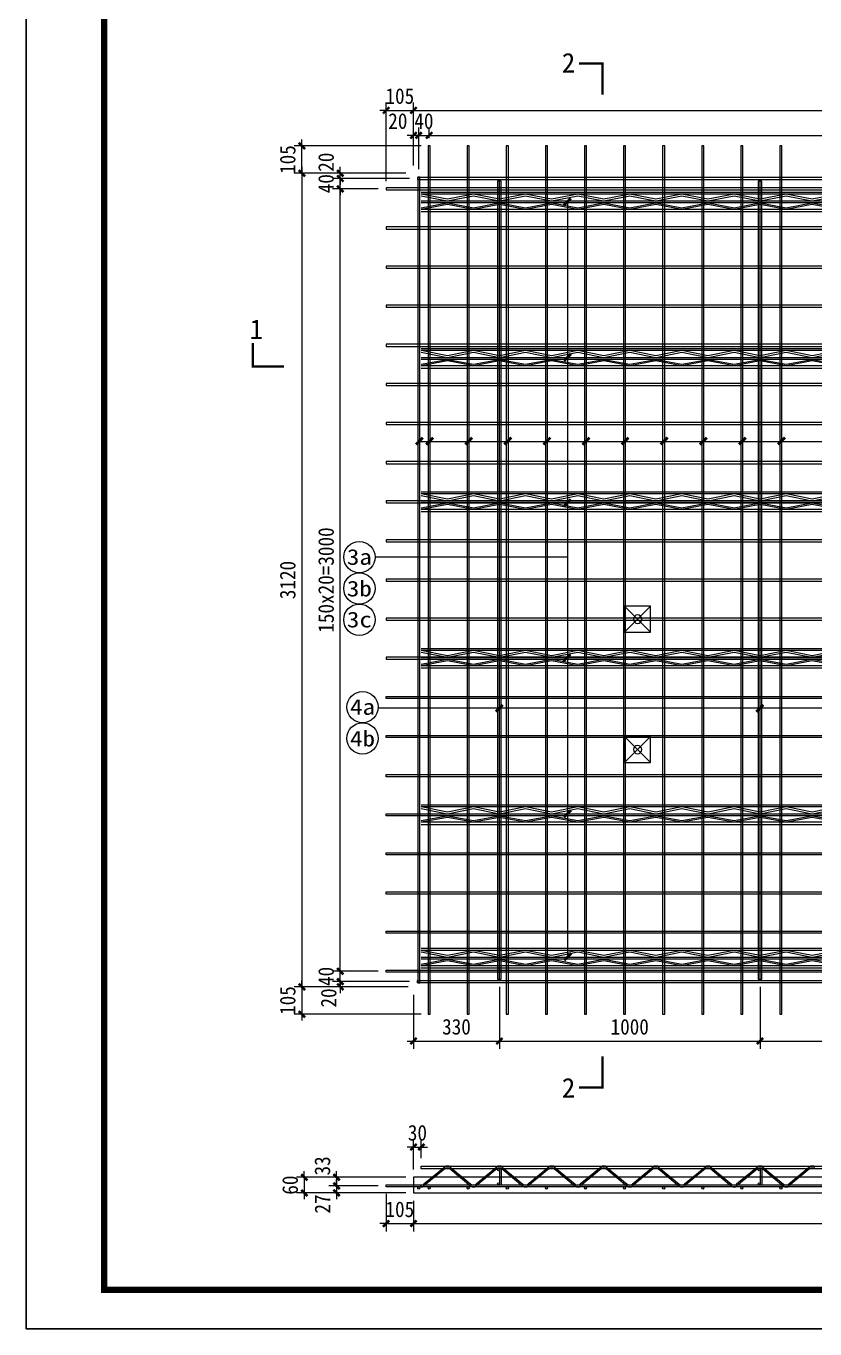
# Model space of a CAD drawing. Header units: millimetres. Extents: x 0 to 28815, y -2 to 20487.
# Drawn here: x 87 to 3115, y 11577 to 16573 of the extents above; entities that cross this region are included whole.
import ezdxf
from ezdxf.enums import TextEntityAlignment as Align

# ---------------------------------------------------------------- set-up
doc = ezdxf.new("R2010")
doc.units = ezdxf.units.MM
for name, color, linetype in [('DBD6X-1##长度', 4, 'Continuous'), ('S-DETL-TEXT', 7, 'Continuous'), ('YZ-标题文字', 2, 'Continuous'), ('图框2', 1, 'Continuous'), ('图框线', 7, 'Continuous'), ('桁架', 4, 'Continuous'), ('钢筋', 7, 'Continuous')]:
    doc.layers.add(name, color=color, linetype=linetype)
for name, color, linetype, lineweight in [('PUB_DIM', 3, 'Continuous', 15), ('YG-标注', 151, 'Continuous', 15), ('YZ-符号', 96, 'Continuous', 9), ('墙板支撑', 7, 'Continuous', 15), ('文字标注', 7, 'Continuous', 15), ('轮廓线', 2, 'Continuous', 13)]:
    doc.layers.add(name, color=color, linetype=linetype, lineweight=lineweight)
doc.styles.add('YG-样式 2', font='simhei.ttf')
doc.styles.add('YZ-样式 1', font='simhei.ttf', dxfattribs={"width": 0.85})
doc.styles.add('YZ-样式 2', font='simhei.ttf', dxfattribs={"width": 0.9})
doc.dimstyles.new('YZ-30', dxfattribs={"dimscale": 30, "dimtxt": 2, "dimasz": 0.8, "dimexe": 1, "dimexo": 1, "dimgap": 0.8, "dimtad": 1, "dimdec": 0, "dimzin": 1, "dimdsep": 46, "dimtxsty": 'YZ-样式 2', "dimblk": 'ARCHTICK', "dimcen": 250, "dimdle": 0.8, "dimclrd": 151, "dimclre": 151, "dimclrt": 7, "dimazin": 0, "dimtfac": 1, "dimtdec": 0, "dimtix": 1, "dimtmove": 2, "dimatfit": 2, "dimldrblk": 'ARCHTICK', "dimfxl": 1, "dimlwd": 9, "dimlwe": 9, "dimarcsym": 0})

# ---------------------------------------------------------------- blocks, each defined once
blk = doc.blocks.new('_ArchTick')
at = {"color": 0, "linetype": 'ByBlock', "const_width": 0.4}
blk.add_lwpolyline([(-0.5, -0.5), (0.5, 0.5)], dxfattribs=at)
blk = doc.blocks.new('*D452')
at = {"layer": 'Defpoints', "color": 0, "ltscale": 30, "transparency": 16777216}
for p in [(1574.3, 16008.6), (1146, 12888.6), (1584.3, 12888.6)]:
    blk.add_point(p, dxfattribs=at)
at = {"layer": 'YG-标注', "color": 151, "lineweight": 9, "ltscale": 30, "transparency": 16777216}
for p, q in [((1544.3, 16008.6), (1116, 16008.6)), ((1146, 16032.6), (1146, 12864.6)), ((1554.3, 12888.6), (1116, 12888.6))]:
    blk.add_line(p, q, dxfattribs=at)
at = {"layer": 'YG-标注', "color": 151, "lineweight": 9, "ltscale": 30, "transparency": 16777216, "xscale": 24, "yscale": 24, "zscale": 24}
for p, rotation in [((1146, 16008.6), 90), ((1146, 12888.6), 270)]:
    blk.add_blockref('_ArchTick', p, dxfattribs=dict(at, rotation=rotation))
at = {"layer": 'YG-标注', "color": 7, "lineweight": 9, "ltscale": 30, "transparency": 16777216, "insert": (1091.7, 14448.6), "char_height": 60, "attachment_point": 5, "rotation": 90, "style": 'YZ-样式 2'}
blk.add_mtext('3120', dxfattribs=at)
blk = doc.blocks.new('*D453')
at = {"layer": 'Defpoints', "color": 0, "ltscale": 30, "transparency": 16777216}
for p in [(1584.3, 12888.6), (1146, 12783.6), (1634.3, 12783.6)]:
    blk.add_point(p, dxfattribs=at)
at = {"layer": 'YG-标注', "color": 151, "lineweight": 9, "ltscale": 30, "transparency": 16777216}
for p, q in [((1146, 12888.6), (1146, 12912.6)), ((1554.3, 12888.6), (1116, 12888.6)), ((1146, 12888.6), (1146, 12783.6)), ((1604.3, 12783.6), (1116, 12783.6)), ((1146, 12783.6), (1146, 12759.6))]:
    blk.add_line(p, q, dxfattribs=at)
at = {"layer": 'YG-标注', "color": 151, "lineweight": 9, "ltscale": 30, "transparency": 16777216, "xscale": 24, "yscale": 24, "zscale": 24}
for p, rotation in [((1146, 12888.6), 270), ((1146, 12783.6), 90)]:
    blk.add_blockref('_ArchTick', p, dxfattribs=dict(at, rotation=rotation))
at = {"layer": 'YG-标注', "color": 7, "lineweight": 9, "ltscale": 30, "transparency": 16777216, "insert": (1091.7, 12836.1), "char_height": 60, "attachment_point": 5, "rotation": 90, "style": 'YZ-样式 2'}
blk.add_mtext('105', dxfattribs=at)
blk = doc.blocks.new('*D454')
at = {"layer": 'Defpoints', "color": 0, "ltscale": 30, "transparency": 16777216}
for p in [(1293.3, 12908.6), (1589.3, 12908.6), (1584.3, 12888.6)]:
    blk.add_point(p, dxfattribs=at)
at = {"layer": 'YG-标注', "color": 151, "lineweight": 9, "ltscale": 30, "transparency": 16777216}
for p, q in [((1559.3, 12908.6), (1263.3, 12908.6)), ((1293.3, 12908.6), (1293.3, 12932.6)), ((1293.3, 12888.6), (1293.3, 12908.6)), ((1554.3, 12888.6), (1263.3, 12888.6)), ((1293.3, 12888.6), (1293.3, 12864.6))]:
    blk.add_line(p, q, dxfattribs=at)
at = {"layer": 'YG-标注', "color": 151, "lineweight": 9, "ltscale": 30, "transparency": 16777216, "xscale": 24, "yscale": 24, "zscale": 24}
for p, rotation in [((1293.3, 12908.6), 270), ((1293.3, 12888.6), 90)]:
    blk.add_blockref('_ArchTick', p, dxfattribs=dict(at, rotation=rotation))
at = {"layer": 'YG-标注', "color": 7, "lineweight": 9, "ltscale": 30, "transparency": 16777216, "insert": (1249, 12846), "char_height": 60, "attachment_point": 5, "rotation": 90, "style": 'YZ-样式 2'}
blk.add_mtext('20', dxfattribs=at)
blk = doc.blocks.new('*D455')
at = {"layer": 'Defpoints', "color": 0, "ltscale": 30, "transparency": 16777216}
for p in [(1293.3, 15948.6), (1469.3, 15948.6), (1469.3, 12948.6)]:
    blk.add_point(p, dxfattribs=at)
at = {"layer": 'YG-标注', "color": 151, "lineweight": 9, "ltscale": 30, "transparency": 16777216}
for p, q in [((1439.3, 15948.6), (1263.3, 15948.6)), ((1293.3, 12924.6), (1293.3, 15972.6)), ((1439.3, 12948.6), (1263.3, 12948.6))]:
    blk.add_line(p, q, dxfattribs=at)
at = {"layer": 'YG-标注', "color": 151, "lineweight": 9, "ltscale": 30, "transparency": 16777216, "xscale": 24, "yscale": 24, "zscale": 24}
for p, rotation in [((1293.3, 15948.6), 90), ((1293.3, 12948.6), 270)]:
    blk.add_blockref('_ArchTick', p, dxfattribs=dict(at, rotation=rotation))
at = {"layer": 'YG-标注', "color": 7, "lineweight": 9, "ltscale": 30, "transparency": 16777216, "insert": (1239, 14448.6), "char_height": 60, "attachment_point": 5, "rotation": 90, "style": 'YZ-样式 2'}
blk.add_mtext('150x20=3000', dxfattribs=at)
blk = doc.blocks.new('*D456')
at = {"layer": 'Defpoints', "color": 0, "ltscale": 30, "transparency": 16777216}
for p in [(1293.3, 15988.6), (1589.3, 15988.6), (1469.3, 15948.6)]:
    blk.add_point(p, dxfattribs=at)
at = {"layer": 'YG-标注', "color": 151, "lineweight": 9, "ltscale": 30, "transparency": 16777216}
for p, q in [((1559.3, 15988.6), (1263.3, 15988.6)), ((1293.3, 15988.6), (1293.3, 16012.6)), ((1293.3, 15948.6), (1293.3, 15988.6)), ((1439.3, 15948.6), (1263.3, 15948.6)), ((1293.3, 15948.6), (1293.3, 15924.6))]:
    blk.add_line(p, q, dxfattribs=at)
at = {"layer": 'YG-标注', "color": 151, "lineweight": 9, "ltscale": 30, "transparency": 16777216, "xscale": 24, "yscale": 24, "zscale": 24}
for p, rotation in [((1293.3, 15988.6), 270), ((1293.3, 15948.6), 90)]:
    blk.add_blockref('_ArchTick', p, dxfattribs=dict(at, rotation=rotation))
at = {"layer": 'YG-标注', "color": 7, "lineweight": 9, "ltscale": 30, "transparency": 16777216, "insert": (1239, 15968.6), "char_height": 60, "attachment_point": 5, "rotation": 90, "style": 'YZ-样式 2'}
blk.add_mtext('40', dxfattribs=at)
blk = doc.blocks.new('*D457')
at = {"layer": 'Defpoints', "color": 0, "ltscale": 30, "transparency": 16777216}
for p in [(1293.3, 16008.6), (1574.3, 16008.6), (1589.3, 15988.6)]:
    blk.add_point(p, dxfattribs=at)
at = {"layer": 'YG-标注', "color": 151, "lineweight": 9, "ltscale": 30, "transparency": 16777216}
for p, q in [((1544.3, 16008.6), (1263.3, 16008.6)), ((1559.3, 15988.6), (1263.3, 15988.6)), ((1293.3, 16008.6), (1293.3, 16032.6)), ((1293.3, 15988.6), (1293.3, 16008.6)), ((1293.3, 15988.6), (1293.3, 15964.6))]:
    blk.add_line(p, q, dxfattribs=at)
at = {"layer": 'YG-标注', "color": 151, "lineweight": 9, "ltscale": 30, "transparency": 16777216, "xscale": 24, "yscale": 24, "zscale": 24}
for p, rotation in [((1293.3, 16008.6), 270), ((1293.3, 15988.6), 90)]:
    blk.add_blockref('_ArchTick', p, dxfattribs=dict(at, rotation=rotation))
at = {"layer": 'YG-标注', "color": 7, "lineweight": 9, "ltscale": 30, "transparency": 16777216, "insert": (1239, 16051), "char_height": 60, "attachment_point": 5, "rotation": 90, "style": 'YZ-样式 2'}
blk.add_mtext('20', dxfattribs=at)
blk = doc.blocks.new('*D458')
at = {"layer": 'Defpoints', "color": 0, "ltscale": 30, "transparency": 16777216}
for p in [(1293.3, 12948.6), (1469.3, 12948.6), (1589.3, 12908.6)]:
    blk.add_point(p, dxfattribs=at)
at = {"layer": 'YG-标注', "color": 151, "lineweight": 9, "ltscale": 30, "transparency": 16777216}
for p, q in [((1439.3, 12948.6), (1263.3, 12948.6)), ((1293.3, 12948.6), (1293.3, 12972.6)), ((1293.3, 12908.6), (1293.3, 12948.6)), ((1559.3, 12908.6), (1263.3, 12908.6)), ((1293.3, 12908.6), (1293.3, 12884.6))]:
    blk.add_line(p, q, dxfattribs=at)
at = {"layer": 'YG-标注', "color": 151, "lineweight": 9, "ltscale": 30, "transparency": 16777216, "xscale": 24, "yscale": 24, "zscale": 24}
for p, rotation in [((1293.3, 12948.6), 270), ((1293.3, 12908.6), 90)]:
    blk.add_blockref('_ArchTick', p, dxfattribs=dict(at, rotation=rotation))
at = {"layer": 'YG-标注', "color": 7, "lineweight": 9, "ltscale": 30, "transparency": 16777216, "insert": (1239, 12928.6), "char_height": 60, "attachment_point": 5, "rotation": 90, "style": 'YZ-样式 2'}
blk.add_mtext('40', dxfattribs=at)
blk = doc.blocks.new('*D459')
at = {"layer": 'Defpoints', "color": 0, "ltscale": 30, "transparency": 16777216}
for p in [(1574.3, 16249.8), (1574.3, 16008.6), (1469.3, 15948.6)]:
    blk.add_point(p, dxfattribs=at)
at = {"layer": '钢筋', "color": 151, "lineweight": 9, "ltscale": 30, "transparency": 16777216}
for p, q in [((1469.3, 16249.8), (1445.3, 16249.8)), ((1469.3, 15978.6), (1469.3, 16279.8)), ((1469.3, 16249.8), (1574.3, 16249.8)), ((1574.3, 16038.6), (1574.3, 16279.8)), ((1574.3, 16249.8), (1598.3, 16249.8))]:
    blk.add_line(p, q, dxfattribs=at)
at = {"layer": '钢筋', "color": 151, "lineweight": 9, "ltscale": 30, "transparency": 16777216, "xscale": 24, "yscale": 24, "zscale": 24}
blk.add_blockref('_ArchTick', (1469.3, 16249.8), dxfattribs=at)
at = {"layer": '钢筋', "color": 151, "lineweight": 9, "ltscale": 30, "transparency": 16777216, "xscale": 24, "yscale": 24, "zscale": 24, "rotation": 180}
blk.add_blockref('_ArchTick', (1574.3, 16249.8), dxfattribs=at)
at = {"layer": '钢筋', "color": 7, "ltscale": 30, "transparency": 16777216, "insert": (1521.8, 16304.1), "char_height": 60, "attachment_point": 5, "style": 'YZ-样式 2'}
blk.add_mtext('105', dxfattribs=at)
blk = doc.blocks.new('*D460')
at = {"layer": 'Defpoints', "color": 0, "ltscale": 30, "transparency": 16777216}
for p in [(1634.3, 16153.9), (1634.3, 16113.6), (1594.3, 15993.6)]:
    blk.add_point(p, dxfattribs=at)
at = {"layer": '钢筋', "color": 151, "lineweight": 9, "ltscale": 30, "transparency": 16777216}
for p, q in [((1594.3, 16153.9), (1570.3, 16153.9)), ((1594.3, 16023.6), (1594.3, 16183.9)), ((1594.3, 16153.9), (1634.3, 16153.9)), ((1634.3, 16143.6), (1634.3, 16183.9)), ((1634.3, 16153.9), (1658.3, 16153.9))]:
    blk.add_line(p, q, dxfattribs=at)
at = {"layer": '钢筋', "color": 151, "lineweight": 9, "ltscale": 30, "transparency": 16777216, "xscale": 24, "yscale": 24, "zscale": 24}
blk.add_blockref('_ArchTick', (1594.3, 16153.9), dxfattribs=at)
at = {"layer": '钢筋', "color": 151, "lineweight": 9, "ltscale": 30, "transparency": 16777216, "xscale": 24, "yscale": 24, "zscale": 24, "rotation": 180}
blk.add_blockref('_ArchTick', (1634.3, 16153.9), dxfattribs=at)
at = {"layer": '钢筋', "color": 7, "ltscale": 30, "transparency": 16777216, "insert": (1614.3, 16208.3), "char_height": 60, "attachment_point": 5, "style": 'YZ-样式 2'}
blk.add_mtext('40', dxfattribs=at)
blk = doc.blocks.new('*D461')
at = {"layer": 'Defpoints', "color": 0, "ltscale": 30, "transparency": 16777216}
for p in [(1574.3, 16153.9), (1574.3, 16008.6), (1594.3, 15993.6)]:
    blk.add_point(p, dxfattribs=at)
at = {"layer": '钢筋', "color": 151, "lineweight": 9, "ltscale": 30, "transparency": 16777216}
for p, q in [((1574.3, 16153.9), (1550.3, 16153.9)), ((1574.3, 16038.6), (1574.3, 16183.9)), ((1594.3, 16153.9), (1574.3, 16153.9)), ((1594.3, 16023.6), (1594.3, 16183.9)), ((1594.3, 16153.9), (1618.3, 16153.9))]:
    blk.add_line(p, q, dxfattribs=at)
at = {"layer": '钢筋', "color": 151, "lineweight": 9, "ltscale": 30, "transparency": 16777216, "xscale": 24, "yscale": 24, "zscale": 24}
blk.add_blockref('_ArchTick', (1574.3, 16153.9), dxfattribs=at)
at = {"layer": '钢筋', "color": 151, "lineweight": 9, "ltscale": 30, "transparency": 16777216, "xscale": 24, "yscale": 24, "zscale": 24, "rotation": 180}
blk.add_blockref('_ArchTick', (1594.3, 16153.9), dxfattribs=at)
at = {"layer": '钢筋', "color": 7, "ltscale": 30, "transparency": 16777216, "insert": (1514.1, 16208.3), "char_height": 60, "attachment_point": 5, "style": 'YZ-样式 2'}
blk.add_mtext('20', dxfattribs=at)
blk = doc.blocks.new('*D462')
at = {"layer": 'Defpoints', "color": 0, "ltscale": 30, "transparency": 16777216}
for p in [(1146, 16113.6), (1634.3, 16113.6), (1574.3, 16008.6)]:
    blk.add_point(p, dxfattribs=at)
at = {"layer": '钢筋', "color": 151, "lineweight": 9, "ltscale": 30, "transparency": 16777216}
for p, q in [((1604.3, 16113.6), (1116, 16113.6)), ((1146, 16113.6), (1146, 16137.6)), ((1146, 16008.6), (1146, 16113.6)), ((1544.3, 16008.6), (1116, 16008.6)), ((1146, 16008.6), (1146, 15984.6))]:
    blk.add_line(p, q, dxfattribs=at)
at = {"layer": '钢筋', "color": 151, "lineweight": 9, "ltscale": 30, "transparency": 16777216, "xscale": 24, "yscale": 24, "zscale": 24}
for p, rotation in [((1146, 16113.6), 270), ((1146, 16008.6), 90)]:
    blk.add_blockref('_ArchTick', p, dxfattribs=dict(at, rotation=rotation))
at = {"layer": '钢筋', "color": 7, "ltscale": 30, "transparency": 16777216, "insert": (1091.7, 16061.1), "char_height": 60, "attachment_point": 5, "rotation": 90, "style": 'YZ-样式 2'}
blk.add_mtext('105', dxfattribs=at)
blk = doc.blocks.new('*D463')
at = {"layer": 'DBD6X-1##长度', "color": 151, "lineweight": 9, "ltscale": 30, "transparency": 16777216}
for p, q in [((1550.3, 16249.8), (5318.3, 16249.8)), ((1574.3, 16038.6), (1574.3, 16279.8)), ((5294.3, 16038.6), (5294.3, 16279.8))]:
    blk.add_line(p, q, dxfattribs=at)
at = {"layer": 'Defpoints', "color": 0, "ltscale": 30, "transparency": 16777216}
for p in [(5294.3, 16249.8), (1574.3, 16008.6), (5294.3, 16008.6)]:
    blk.add_point(p, dxfattribs=at)
at = {"layer": 'DBD6X-1##长度', "color": 151, "lineweight": 9, "ltscale": 30, "transparency": 16777216, "xscale": 24, "yscale": 24, "zscale": 24, "rotation": 180}
blk.add_blockref('_ArchTick', (1574.3, 16249.8), dxfattribs=at)
at = {"layer": 'DBD6X-1##长度', "color": 151, "lineweight": 9, "ltscale": 30, "transparency": 16777216, "xscale": 24, "yscale": 24, "zscale": 24}
blk.add_blockref('_ArchTick', (5294.3, 16249.8), dxfattribs=at)
at = {"layer": 'DBD6X-1##长度', "color": 7, "lineweight": 9, "ltscale": 30, "transparency": 16777216, "insert": (3434.3, 16304.1), "char_height": 60, "attachment_point": 5, "style": 'YZ-样式 2'}
blk.add_mtext('3720', dxfattribs=at)
blk = doc.blocks.new('*D466')
at = {"layer": 'Defpoints', "color": 0, "ltscale": 30, "transparency": 16777216}
for p in [(5234.3, 16153.9), (1634.3, 16113.6), (5234.3, 16113.6)]:
    blk.add_point(p, dxfattribs=at)
at = {"layer": '钢筋', "color": 151, "lineweight": 9, "ltscale": 30, "transparency": 16777216}
for p, q in [((1610.3, 16153.9), (5258.3, 16153.9)), ((1634.3, 16143.6), (1634.3, 16183.9)), ((5234.3, 16143.6), (5234.3, 16183.9))]:
    blk.add_line(p, q, dxfattribs=at)
at = {"layer": '钢筋', "color": 151, "lineweight": 9, "ltscale": 30, "transparency": 16777216, "xscale": 24, "yscale": 24, "zscale": 24, "rotation": 180}
blk.add_blockref('_ArchTick', (1634.3, 16153.9), dxfattribs=at)
at = {"layer": '钢筋', "color": 151, "lineweight": 9, "ltscale": 30, "transparency": 16777216, "xscale": 24, "yscale": 24, "zscale": 24}
blk.add_blockref('_ArchTick', (5234.3, 16153.9), dxfattribs=at)
at = {"layer": '钢筋', "color": 7, "ltscale": 30, "transparency": 16777216, "insert": (3434.3, 16208.3), "char_height": 60, "attachment_point": 5, "style": 'YZ-样式 2'}
blk.add_mtext('150x24=3600', dxfattribs=at)
blk = doc.blocks.new('A$C7C4453D7')
at = {"color": 3, "lineweight": 15, "xscale": -80, "yscale": 80, "zscale": 80, "rotation": 180}
blk.add_blockref('_ArchTick', (0, 0), dxfattribs=at)
blk = doc.blocks.new('A$C04E44E2E')
at = {"layer": '桁架', "color": 4, "lineweight": 9}
for p, q in [((-3660, 38), (0, 38)), ((0, 30), (-3660, 30)), ((-3560, 10), (-3660, 30)), ((-3660, 23.7), (-3560.9, 4)), ((-3660, 4), (0, 4)), ((-3460, 30), (-3560, 10)), ((-3559.1, 4), (-3460, 23.7)), ((-3360, 10), (-3460, 30)), ((-3460, 23.7), (-3360.9, 4)), ((-3360.9, 4), (-3359.1, 4)), ((-3260, 30), (-3360, 10)), ((-3359.1, 4), (-3260, 23.7)), ((-3160, 10), (-3260, 30)), ((-3260, 23.7), (-3160.9, 4)), ((-3160.9, 4), (-3159.1, 4)), ((-3160.9, 4), (-3159.3, 4)), ((-3060, 30), (-3160, 10)), ((-3159.1, 4), (-3060, 23.7)), ((-2960, 10), (-3060, 30)), ((-3060, 23.7), (-2960.9, 4)), ((-2960.9, 4), (-2959.1, 4)), ((-2960.9, 4), (-2959.1, 4)), ((-2960.9, 4), (-2959.3, 4)), ((-2860, 30), (-2960, 10)), ((-2959.1, 4), (-2860, 23.7)), ((-2760, 10), (-2860, 30)), ((-2860, 23.7), (-2760.9, 4)), ((-2760.9, 4), (-2759.1, 4)), ((-2660, 30), (-2760, 10)), ((-2759.1, 4), (-2660, 23.7)), ((-2560, 10), (-2660, 30)), ((-2660, 23.7), (-2560.9, 4)), ((-2560.9, 4), (-2559.1, 4)), ((-2460, 30), (-2560, 10)), ((-2559.1, 4), (-2460, 23.7)), ((-2360, 10), (-2460, 30)), ((-2460, 23.7), (-2360.9, 4)), ((-2360.9, 4), (-2359.1, 4)), ((-2260, 30), (-2360, 10)), ((-2359.1, 4), (-2260, 23.7)), ((-2160, 10), (-2260, 30)), ((-2260, 23.7), (-2160.9, 4)), ((-2160.9, 4), (-2159.1, 4)), ((-2060, 30), (-2160, 10)), ((-2159.1, 4), (-2060, 23.7)), ((0, -4), (-3660, -4)), ((-3660, -22.7), (-3560.9, -4)), ((-3560, -10), (-3660, -29)), ((0, -29), (-3660, -29)), ((-3660, -37), (0, -37)), ((-3460, -29), (-3560, -10)), ((-3559.1, -4), (-3460, -22.7)), ((-3460, -22.7), (-3360.9, -4)), ((-3360, -10), (-3460, -29)), ((-3360.9, -4), (-3359.1, -4)), ((-3260, -29), (-3360, -10)), ((-3359.1, -4), (-3260, -22.7)), ((-3260, -22.7), (-3160.9, -4)), ((-3160, -10), (-3260, -29)), ((-3160.9, -4), (-3159.1, -4)), ((-3160.9, -4), (-3159.3, -4)), ((-3060, -29), (-3160, -10)), ((-3159.1, -4), (-3060, -22.7)), ((-3060, -22.7), (-2960.9, -4)), ((-2960, -10), (-3060, -29)), ((-2960.9, -4), (-2959.1, -4)), ((-2960.9, -4), (-2959.1, -4)), ((-2960.9, -4), (-2959.3, -4)), ((-2860, -29), (-2960, -10)), ((-2959.1, -4), (-2860, -22.7)), ((-2860, -22.7), (-2760.9, -4)), ((-2760, -10), (-2860, -29)), ((-2760.9, -4), (-2759.1, -4)), ((-2660, -29), (-2760, -10)), ((-2759.1, -4), (-2660, -22.7)), ((-2660, -22.7), (-2560.9, -4)), ((-2560, -10), (-2660, -29)), ((-2560.9, -4), (-2559.1, -4)), ((-2460, -29), (-2560, -10)), ((-2559.1, -4), (-2460, -22.7)), ((-2460, -22.7), (-2360.9, -4)), ((-2360, -10), (-2460, -29)), ((-2360.9, -4), (-2359.1, -4)), ((-2260, -29), (-2360, -10)), ((-2359.1, -4), (-2260, -22.7)), ((-2260, -22.7), (-2160.9, -4)), ((-2160, -10), (-2260, -29)), ((-2160.9, -4), (-2159.1, -4)), ((-2060, -29), (-2160, -10)), ((-2159.1, -4), (-2060, -22.7))]:
    blk.add_line(p, q, dxfattribs=at)
blk = doc.blocks.new('*D494')
at = {"layer": 'Defpoints', "color": 0, "ltscale": 30, "transparency": 16777216}
for p in [(1904, 12918.6), (1574.3, 12888.6), (1904, 12680.8)]:
    blk.add_point(p, dxfattribs=at)
at = {"layer": 'YG-标注', "color": 151, "lineweight": 9, "ltscale": 30, "transparency": 16777216}
for p, q in [((1574.3, 12858.6), (1574.3, 12650.8)), ((1904, 12888.6), (1904, 12650.8)), ((1550.3, 12680.8), (1928, 12680.8))]:
    blk.add_line(p, q, dxfattribs=at)
at = {"layer": 'YG-标注', "color": 151, "lineweight": 9, "ltscale": 30, "transparency": 16777216, "xscale": 24, "yscale": 24, "zscale": 24, "rotation": 180}
blk.add_blockref('_ArchTick', (1574.3, 12680.8), dxfattribs=at)
at = {"layer": 'YG-标注', "color": 151, "lineweight": 9, "ltscale": 30, "transparency": 16777216, "xscale": 24, "yscale": 24, "zscale": 24}
blk.add_blockref('_ArchTick', (1904, 12680.8), dxfattribs=at)
at = {"layer": 'YG-标注', "color": 7, "ltscale": 30, "transparency": 16777216, "insert": (1739.2, 12735.1), "char_height": 60, "attachment_point": 5, "style": 'YZ-样式 2'}
blk.add_mtext('330', dxfattribs=at)
blk = doc.blocks.new('A$C0ABE7B75')
at = {"layer": '钢筋', "color": 4, "lineweight": 13}
for points in [[(-7.3, 0), (7.2, 0), (7.2, 3000), (7.2, 3060), (-7.3, 3060)], [(-7.3, 3060), (-7.3, 3060), (-7.3, 0)], [(-0.8, 3060), (-0.8, 3000), (-0.8, 0)]]:
    blk.add_lwpolyline(points, dxfattribs=at)
blk = doc.blocks.new('*D495')
at = {"layer": 'Defpoints', "color": 0, "ltscale": 30, "transparency": 16777216}
for p in [(1904, 12918.6), (2904, 12918.6), (2904, 12680.8)]:
    blk.add_point(p, dxfattribs=at)
at = {"layer": 'YG-标注', "color": 151, "lineweight": 9, "ltscale": 30, "transparency": 16777216}
for p, q in [((1904, 12888.6), (1904, 12650.8)), ((2904, 12888.6), (2904, 12650.8)), ((1880, 12680.8), (2928, 12680.8))]:
    blk.add_line(p, q, dxfattribs=at)
at = {"layer": 'YG-标注', "color": 151, "lineweight": 9, "ltscale": 30, "transparency": 16777216, "xscale": 24, "yscale": 24, "zscale": 24, "rotation": 180}
blk.add_blockref('_ArchTick', (1904, 12680.8), dxfattribs=at)
at = {"layer": 'YG-标注', "color": 151, "lineweight": 9, "ltscale": 30, "transparency": 16777216, "xscale": 24, "yscale": 24, "zscale": 24}
blk.add_blockref('_ArchTick', (2904, 12680.8), dxfattribs=at)
at = {"layer": 'YG-标注', "color": 7, "ltscale": 30, "transparency": 16777216, "insert": (2404, 12735.1), "char_height": 60, "attachment_point": 5, "style": 'YZ-样式 2'}
blk.add_mtext('1000', dxfattribs=at)
blk = doc.blocks.new('*D496')
at = {"layer": 'Defpoints', "color": 0, "ltscale": 30, "transparency": 16777216}
for p in [(2904, 12918.6), (4104, 12918.6), (4104, 12680.8)]:
    blk.add_point(p, dxfattribs=at)
at = {"layer": 'YG-标注', "color": 151, "lineweight": 9, "ltscale": 30, "transparency": 16777216}
for p, q in [((2904, 12888.6), (2904, 12650.8)), ((4104, 12888.6), (4104, 12650.8)), ((2880, 12680.8), (4128, 12680.8))]:
    blk.add_line(p, q, dxfattribs=at)
at = {"layer": 'YG-标注', "color": 151, "lineweight": 9, "ltscale": 30, "transparency": 16777216, "xscale": 24, "yscale": 24, "zscale": 24, "rotation": 180}
blk.add_blockref('_ArchTick', (2904, 12680.8), dxfattribs=at)
at = {"layer": 'YG-标注', "color": 151, "lineweight": 9, "ltscale": 30, "transparency": 16777216, "xscale": 24, "yscale": 24, "zscale": 24}
blk.add_blockref('_ArchTick', (4104, 12680.8), dxfattribs=at)
at = {"layer": 'YG-标注', "color": 7, "ltscale": 30, "transparency": 16777216, "insert": (3504, 12735.1), "char_height": 60, "attachment_point": 5, "style": 'YZ-样式 2'}
blk.add_mtext('1200', dxfattribs=at)
blk = doc.blocks.new('*D506')
at = {"layer": 'Defpoints', "color": 0, "ltscale": 30, "transparency": 16777216}
for p in [(1469.3, 12125.3), (1574.3, 12098.3), (1574.3, 11980.8)]:
    blk.add_point(p, dxfattribs=at)
at = {"layer": 'YG-标注', "color": 151, "lineweight": 9, "ltscale": 30, "transparency": 16777216}
for p, q in [((1469.3, 12095.3), (1469.3, 11950.8)), ((1574.3, 12068.3), (1574.3, 11950.8)), ((1469.3, 11980.8), (1445.3, 11980.8)), ((1469.3, 11980.8), (1574.3, 11980.8)), ((1574.3, 11980.8), (1598.3, 11980.8))]:
    blk.add_line(p, q, dxfattribs=at)
at = {"layer": 'YG-标注', "color": 151, "lineweight": 9, "ltscale": 30, "transparency": 16777216, "xscale": 24, "yscale": 24, "zscale": 24}
blk.add_blockref('_ArchTick', (1469.3, 11980.8), dxfattribs=at)
at = {"layer": 'YG-标注', "color": 151, "lineweight": 9, "ltscale": 30, "transparency": 16777216, "xscale": 24, "yscale": 24, "zscale": 24, "rotation": 180}
blk.add_blockref('_ArchTick', (1574.3, 11980.8), dxfattribs=at)
at = {"layer": 'YG-标注', "color": 7, "lineweight": 9, "ltscale": 30, "transparency": 16777216, "insert": (1521.8, 12035.1), "char_height": 60, "attachment_point": 5, "style": 'YZ-样式 2'}
blk.add_mtext('105', dxfattribs=at)
blk = doc.blocks.new('*D507')
at = {"layer": 'Defpoints', "color": 0, "ltscale": 30, "transparency": 16777216}
for p in [(1574.3, 12098.3), (5294.3, 12098.3), (5294.3, 11980.8)]:
    blk.add_point(p, dxfattribs=at)
at = {"layer": 'YG-标注', "color": 151, "lineweight": 9, "ltscale": 30, "transparency": 16777216}
for p, q in [((1574.3, 12068.3), (1574.3, 11950.8)), ((5294.3, 12068.3), (5294.3, 11950.8)), ((1550.3, 11980.8), (5318.3, 11980.8))]:
    blk.add_line(p, q, dxfattribs=at)
at = {"layer": 'YG-标注', "color": 151, "lineweight": 9, "ltscale": 30, "transparency": 16777216, "xscale": 24, "yscale": 24, "zscale": 24, "rotation": 180}
blk.add_blockref('_ArchTick', (1574.3, 11980.8), dxfattribs=at)
at = {"layer": 'YG-标注', "color": 151, "lineweight": 9, "ltscale": 30, "transparency": 16777216, "xscale": 24, "yscale": 24, "zscale": 24}
blk.add_blockref('_ArchTick', (5294.3, 11980.8), dxfattribs=at)
at = {"layer": 'YG-标注', "color": 7, "lineweight": 9, "ltscale": 30, "transparency": 16777216, "insert": (3434.3, 12035.1), "char_height": 60, "attachment_point": 5, "style": 'YZ-样式 2'}
blk.add_mtext('3720', dxfattribs=at)
blk = doc.blocks.new('*D510')
at = {"layer": 'Defpoints', "color": 0, "ltscale": 30, "transparency": 16777216}
for p in [(1604.3, 12274.4), (1604.3, 12201.3), (1574.3, 12158.3)]:
    blk.add_point(p, dxfattribs=at)
at = {"layer": 'YG-标注', "color": 151, "lineweight": 9, "ltscale": 30, "transparency": 16777216}
for p, q in [((1574.3, 12188.3), (1574.3, 12304.4)), ((1604.3, 12231.3), (1604.3, 12304.4)), ((1574.3, 12274.4), (1550.3, 12274.4)), ((1574.3, 12274.4), (1604.3, 12274.4)), ((1604.3, 12274.4), (1628.3, 12274.4))]:
    blk.add_line(p, q, dxfattribs=at)
at = {"layer": 'YG-标注', "color": 151, "lineweight": 9, "ltscale": 30, "transparency": 16777216, "xscale": 24, "yscale": 24, "zscale": 24}
blk.add_blockref('_ArchTick', (1574.3, 12274.4), dxfattribs=at)
at = {"layer": 'YG-标注', "color": 151, "lineweight": 9, "ltscale": 30, "transparency": 16777216, "xscale": 24, "yscale": 24, "zscale": 24, "rotation": 180}
blk.add_blockref('_ArchTick', (1604.3, 12274.4), dxfattribs=at)
at = {"layer": 'YG-标注', "color": 7, "lineweight": 9, "ltscale": 30, "transparency": 16777216, "insert": (1589.3, 12328.7), "char_height": 60, "attachment_point": 5, "style": 'YZ-样式 2'}
blk.add_mtext('30', dxfattribs=at)
blk = doc.blocks.new('*D511')
at = {"layer": 'Defpoints', "color": 0, "ltscale": 30, "transparency": 16777216}
for p in [(1574.3, 12158.3), (1155.3, 12098.3), (1574.3, 12098.3)]:
    blk.add_point(p, dxfattribs=at)
at = {"layer": 'YG-标注', "color": 151, "lineweight": 9, "ltscale": 30, "transparency": 16777216}
for p, q in [((1544.3, 12158.3), (1125.3, 12158.3)), ((1155.3, 12158.3), (1155.3, 12182.3)), ((1155.3, 12158.3), (1155.3, 12098.3)), ((1544.3, 12098.3), (1125.3, 12098.3)), ((1155.3, 12098.3), (1155.3, 12074.3))]:
    blk.add_line(p, q, dxfattribs=at)
at = {"layer": 'YG-标注', "color": 151, "lineweight": 9, "ltscale": 30, "transparency": 16777216, "xscale": 24, "yscale": 24, "zscale": 24}
for p, rotation in [((1155.3, 12158.3), 270), ((1155.3, 12098.3), 90)]:
    blk.add_blockref('_ArchTick', p, dxfattribs=dict(at, rotation=rotation))
at = {"layer": 'YG-标注', "color": 7, "lineweight": 9, "ltscale": 30, "transparency": 16777216, "insert": (1101, 12128.3), "char_height": 60, "attachment_point": 5, "rotation": 90, "style": 'YZ-样式 2'}
blk.add_mtext('60', dxfattribs=at)
blk = doc.blocks.new('*D512')
at = {"layer": 'Defpoints', "color": 0, "ltscale": 30, "transparency": 16777216}
for p in [(1574.3, 12158.3), (1278.9, 12125.3), (1469.3, 12125.3)]:
    blk.add_point(p, dxfattribs=at)
at = {"layer": 'YG-标注', "color": 151, "lineweight": 9, "ltscale": 30, "transparency": 16777216}
for p, q in [((1544.3, 12158.3), (1248.9, 12158.3)), ((1278.9, 12158.3), (1278.9, 12182.3)), ((1278.9, 12158.3), (1278.9, 12125.3)), ((1439.3, 12125.3), (1248.9, 12125.3)), ((1278.9, 12125.3), (1278.9, 12101.3))]:
    blk.add_line(p, q, dxfattribs=at)
at = {"layer": 'YG-标注', "color": 151, "lineweight": 9, "ltscale": 30, "transparency": 16777216, "xscale": 24, "yscale": 24, "zscale": 24}
for p, rotation in [((1278.9, 12158.3), 270), ((1278.9, 12125.3), 90)]:
    blk.add_blockref('_ArchTick', p, dxfattribs=dict(at, rotation=rotation))
at = {"layer": 'YG-标注', "color": 7, "lineweight": 9, "ltscale": 30, "transparency": 16777216, "insert": (1224.9, 12202), "char_height": 60, "attachment_point": 5, "rotation": 90, "style": 'YZ-样式 2'}
blk.add_mtext('33', dxfattribs=at)
blk = doc.blocks.new('*D513')
at = {"layer": 'Defpoints', "color": 0, "ltscale": 30, "transparency": 16777216}
for p in [(1278.9, 12098.3), (1469.3, 12125.3), (1574.3, 12098.3)]:
    blk.add_point(p, dxfattribs=at)
at = {"layer": 'YG-标注', "color": 151, "lineweight": 9, "ltscale": 30, "transparency": 16777216}
for p, q in [((1278.9, 12125.3), (1278.9, 12149.3)), ((1439.3, 12125.3), (1248.9, 12125.3)), ((1544.3, 12098.3), (1248.9, 12098.3)), ((1278.9, 12125.3), (1278.9, 12098.3)), ((1278.9, 12098.3), (1278.9, 12074.3))]:
    blk.add_line(p, q, dxfattribs=at)
at = {"layer": 'YG-标注', "color": 151, "lineweight": 9, "ltscale": 30, "transparency": 16777216, "xscale": 24, "yscale": 24, "zscale": 24}
for p, rotation in [((1278.9, 12125.3), 270), ((1278.9, 12098.3), 90)]:
    blk.add_blockref('_ArchTick', p, dxfattribs=dict(at, rotation=rotation))
at = {"layer": 'YG-标注', "color": 7, "lineweight": 9, "ltscale": 30, "transparency": 16777216, "insert": (1224.9, 12055.8), "char_height": 60, "attachment_point": 5, "rotation": 90, "style": 'YZ-样式 2'}
blk.add_mtext('27', dxfattribs=at)
blk = doc.blocks.new('A$C184909A8')
at = {"layer": '桁架', "color": 4, "lineweight": 9}
for p, q in [((-6.5, 0), (-6.5, -62.1)), ((0, 0), (0, -62.1))]:
    blk.add_line(p, q, dxfattribs=at)
for centre in [(-10.5, -4), (-10.5, -58.1)]:
    blk.add_circle(centre, 4, dxfattribs=at)
blk = doc.blocks.new('A$C6C6A476D')
at = {"layer": '墙板支撑', "color": 6, "ltscale": 30}
for p, q in [((50, 50), (-50, -50)), ((-50, 50), (50, -50))]:
    blk.add_line(p, q, dxfattribs=at)
blk.add_lwpolyline([(-50, 50), (50, 50), (50, -50), (-50, -50)], close=True, dxfattribs=at)
blk.add_circle((0, 0), 16, dxfattribs=at)
blk = doc.blocks.new('A$C35D967A2')
at = {"layer": '墙板支撑', "color": 0, "ltscale": 30}
for p in [(50, 50), (550, 50)]:
    blk.add_blockref('A$C6C6A476D', p, dxfattribs=at)

msp = doc.modelspace()

# ---------------------------------------------------------------- linework, layer by layer
at = {"layer": 'PUB_DIM', "color": 1, "const_width": 9}
for points in [[(957.9, 15357.4), (957.9, 15267.4), (1077.9, 15267.4)], [(2209.9, 12502.2), (2299.9, 12502.2), (2299.9, 12622.2)]]:
    msp.add_lwpolyline(points, dxfattribs=at)
at = {"layer": 'YZ-符号', "color": 3}
for p, q in [((2164.9, 15898.8), (2164.9, 13002.6)), ((2164.9, 14536.5), (1426.6, 14536.5)), ((5103.3, 13956.8), (1438.8, 13956.8))]:
    msp.add_line(p, q, dxfattribs=at)
at = {"layer": 'YZ-符号', "color": 3, "lineweight": 13}
msp.add_line((1600.3, 14979.6), (5400.1, 14979.6), dxfattribs=at)
at = {"layer": 'YZ-符号', "color": 1, "const_width": 9}
msp.add_lwpolyline([(2209.9, 16429.8), (2299.9, 16429.8), (2299.9, 16310.1)], dxfattribs=at)
at = {"layer": 'YZ-符号', "color": 3}
for centre in [(1366.6, 14536.5), (1366.6, 14416.5), (1366.6, 14296.5), (1378.8, 13961.4), (1378.8, 13841.4)]:
    msp.add_circle(centre, 60, dxfattribs=at)
at = {"layer": '图框2', "color": 1}
msp.add_lwpolyline([(87.4, 11576.7), (87.4, 20486.7), (12687.4, 20486.7), (12687.4, 11576.7)], close=True, dxfattribs=at)
at = {"layer": '图框线', "const_width": 24}
msp.add_lwpolyline([(387.4, 20336.7), (12537.4, 20336.7), (12537.4, 11726.7), (387.4, 11726.7)], close=True, dxfattribs=at)
at = {"layer": '桁架', "color": 4, "lineweight": 9}
for p, q in [((1604.3, 12201.3), (5264.3, 12201.3)), ((1604.3, 12191.3), (1604.3, 12201.3)), ((5264.3, 12191.3), (1604.3, 12191.3)), ((1694.2, 12197.7), (1614.2, 12132.3)), ((1714.7, 12197.6), (1794.3, 12132)), ((1894.2, 12197.7), (1814.1, 12132)), ((1914.8, 12197.6), (1994.1, 12132.1)), ((2094.2, 12197.7), (2014.1, 12132)), ((2114.8, 12197.6), (2194.1, 12132.1)), ((2294.2, 12197.7), (2214.1, 12132)), ((2314.8, 12197.6), (2394.1, 12132.1)), ((2494.2, 12197.7), (2414.1, 12132)), ((2514.8, 12197.6), (2594.1, 12132.1)), ((2694.2, 12197.7), (2614.1, 12132)), ((2714.8, 12197.6), (2794.1, 12132.1)), ((2894.2, 12197.7), (2814.1, 12132)), ((2914.8, 12197.6), (2994.1, 12132.1)), ((3094.2, 12197.7), (3014.1, 12132)), ((1694.1, 12190.3), (1614.4, 12124.9)), ((1714.8, 12190.2), (1794.5, 12124.6)), ((1894.1, 12190.3), (1814.6, 12124.9)), ((1914.8, 12190.2), (1994.3, 12124.7)), ((2094.1, 12190.3), (2014.6, 12124.9)), ((2114.8, 12190.2), (2194.3, 12124.7)), ((2294.1, 12190.3), (2214.6, 12124.9)), ((2314.8, 12190.2), (2394.3, 12124.7)), ((2494.1, 12190.3), (2414.6, 12124.9)), ((2514.8, 12190.2), (2594.3, 12124.7)), ((2694.1, 12190.3), (2614.6, 12124.9)), ((2714.8, 12190.2), (2794.3, 12124.7)), ((2894.1, 12190.3), (2814.6, 12124.9)), ((2914.8, 12190.2), (2994.3, 12124.7)), ((3094.1, 12190.3), (3014.6, 12124.9)), ((1604.3, 12121.3), (1604.3, 12129.3)), ((1604.3, 12129.3), (5264.3, 12129.3)), ((1604.3, 12121.3), (1604.3, 12129.3)), ((5264.3, 12121.3), (1604.3, 12121.3))]:
    msp.add_line(p, q, dxfattribs=at)
for centre, radius, start, end in [((1704.4, 12177.4), 16.5, 50.8447, 128.6685), ((1704.4, 12185.1), 16.2, 50.127, 128.9467), ((1904.4, 12177.4), 16.5, 50.8447, 128.6685), ((1904.4, 12185.1), 16.2, 50.127, 128.9467), ((2104.4, 12177.4), 16.5, 50.8447, 128.6685), ((2104.4, 12185.1), 16.2, 50.127, 128.9467), ((2304.4, 12177.4), 16.5, 50.8447, 128.6685), ((2304.4, 12185.1), 16.2, 50.127, 128.9467), ((2504.4, 12177.4), 16.5, 50.8447, 128.6685), ((2504.4, 12185.1), 16.2, 50.127, 128.9467), ((2704.4, 12177.4), 16.5, 50.8447, 128.6685), ((2704.4, 12185.1), 16.2, 50.127, 128.9467), ((2904.4, 12177.4), 16.5, 50.8447, 128.6685), ((2904.4, 12185.1), 16.2, 50.127, 128.9467), ((3104.4, 12177.4), 16.5, 50.8447, 128.6685), ((3104.4, 12185.1), 16.2, 50.127, 128.9467), ((1603.9, 12145.2), 16.5, 271.2544, 308.5712), ((1604.1, 12137.8), 16.5, 270.5849, 308.6383), ((1804.1, 12145.2), 16.5, 232.4949, 308.5712), ((1804.3, 12137.8), 16.5, 232.5315, 308.6383), ((2004.1, 12145.2), 16.5, 232.4949, 308.5712), ((2004.3, 12137.8), 16.5, 232.5315, 308.6383), ((2204.1, 12145.2), 16.5, 232.4949, 308.5712), ((2204.3, 12137.8), 16.5, 232.5315, 308.6383), ((2404.1, 12145.2), 16.5, 232.4949, 308.5712), ((2404.3, 12137.8), 16.5, 232.5315, 308.6383), ((2604.1, 12145.2), 16.5, 232.4949, 308.5712), ((2604.3, 12137.8), 16.5, 232.5315, 308.6383), ((2804.1, 12145.2), 16.5, 232.4949, 308.5712), ((2804.3, 12137.8), 16.5, 232.5315, 308.6383), ((3004.1, 12145.2), 16.5, 232.4949, 308.5712), ((3004.3, 12137.8), 16.5, 232.5315, 308.6383)]:
    msp.add_arc(centre, radius, start, end, dxfattribs=at)
at = {"layer": '轮廓线', "color": 2, "lineweight": 30, "const_width": 0.05}
msp.add_lwpolyline([(5294.3, 16008.6), (5294.3, 12888.6), (1574.3, 12888.6), (1574.3, 16008.6)], close=True, dxfattribs=at)
at = {"layer": '轮廓线', "color": 2, "lineweight": 9}
msp.add_lwpolyline([(1574.3, 12098.3), (5294.3, 12098.3), (5294.3, 12158.3), (4494.3, 12158.3), (1574.3, 12158.3), (1574.3, 12158.3)], close=True, dxfattribs=at)
at = {"layer": '钢筋', "color": 5, "lineweight": 13}
for points in [[(1638.3, 16008.6), (1638.3, 16113.6), (1630.3, 16113.6), (1630.3, 16008.6), (1630.3, 12783.6), (1638.3, 12783.6)], [(1788.3, 16008.6), (1788.3, 16113.6), (1780.3, 16113.6), (1780.3, 16008.6), (1780.3, 12783.6), (1788.3, 12783.6)], [(1938.3, 16008.6), (1938.3, 16113.6), (1930.3, 16113.6), (1930.3, 16008.6), (1930.3, 12783.6), (1938.3, 12783.6)], [(2088.3, 16008.6), (2088.3, 16113.6), (2080.3, 16113.6), (2080.3, 16008.6), (2080.3, 12783.6), (2088.3, 12783.6)], [(2238.3, 16008.6), (2238.3, 16113.6), (2230.3, 16113.6), (2230.3, 16008.6), (2230.3, 12783.6), (2238.3, 12783.6)], [(2388.3, 16008.6), (2388.3, 16113.6), (2380.3, 16113.6), (2380.3, 16008.6), (2380.3, 12783.6), (2388.3, 12783.6)], [(2538.3, 16008.6), (2538.3, 16113.6), (2530.3, 16113.6), (2530.3, 16008.6), (2530.3, 12783.6), (2538.3, 12783.6)], [(2688.3, 16008.6), (2688.3, 16113.6), (2680.3, 16113.6), (2680.3, 16008.6), (2680.3, 12783.6), (2688.3, 12783.6)], [(2838.3, 16008.6), (2838.3, 16113.6), (2830.3, 16113.6), (2830.3, 16008.6), (2830.3, 12783.6), (2838.3, 12783.6)], [(2988.3, 16008.6), (2988.3, 16113.6), (2980.3, 16113.6), (2980.3, 16008.6), (2980.3, 12783.6), (2988.3, 12783.6)]]:
    msp.add_lwpolyline(points, close=True, dxfattribs=at)
at = {"layer": '钢筋', "color": 1, "lineweight": 13}
msp.add_lwpolyline([(1589.3, 15984.6), (5279.3, 15984.6), (5279.3, 15992.6), (1589.3, 15992.6), (1589.3, 15984.6), (1589.3, 15984.6)], dxfattribs=at)
at = {"layer": '钢筋', "color": 5, "lineweight": 13}
msp.add_lwpolyline([(1590.3, 15993.6), (1590.3, 12903.6), (1598.3, 12903.6), (1598.3, 15993.6), (1590.3, 15993.6), (1590.3, 15993.6)], dxfattribs=at)
at = {"layer": '钢筋', "color": 1, "lineweight": 13}
for points in [[(1574.3, 15952.6), (1469.3, 15952.6), (1469.3, 15944.6), (1574.3, 15944.6), (5399.3, 15944.6), (5399.3, 15952.6)], [(1574.3, 15802.6), (1469.3, 15802.6), (1469.3, 15794.6), (1574.3, 15794.6), (5399.3, 15794.6), (5399.3, 15802.6)], [(1574.3, 15652.6), (1469.3, 15652.6), (1469.3, 15644.6), (1574.3, 15644.6), (5399.3, 15644.6), (5399.3, 15652.6)], [(1574.3, 15502.6), (1469.3, 15502.6), (1469.3, 15494.6), (1574.3, 15494.6), (5399.3, 15494.6), (5399.3, 15502.6)], [(1574.3, 15352.6), (1469.3, 15352.6), (1469.3, 15344.6), (1574.3, 15344.6), (5399.3, 15344.6), (5399.3, 15352.6)], [(1574.3, 15202.6), (1469.3, 15202.6), (1469.3, 15194.6), (1574.3, 15194.6), (5399.3, 15194.6), (5399.3, 15202.6)], [(1574.3, 15052.6), (1469.3, 15052.6), (1469.3, 15044.6), (1574.3, 15044.6), (5399.3, 15044.6), (5399.3, 15052.6)], [(1574.3, 14902.6), (1469.3, 14902.6), (1469.3, 14894.6), (1574.3, 14894.6), (5399.3, 14894.6), (5399.3, 14902.6)], [(1574.3, 14752.6), (1469.3, 14752.6), (1469.3, 14744.6), (1574.3, 14744.6), (5399.3, 14744.6), (5399.3, 14752.6)], [(1574.3, 14602.6), (1469.3, 14602.6), (1469.3, 14594.6), (1574.3, 14594.6), (5399.3, 14594.6), (5399.3, 14602.6)], [(1574.3, 14302.6), (1469.3, 14302.6), (1469.3, 14294.6), (1574.3, 14294.6), (5399.3, 14294.6), (5399.3, 14302.6)], [(1574.3, 14152.6), (1469.3, 14152.6), (1469.3, 14144.6), (1574.3, 14144.6), (5399.3, 14144.6), (5399.3, 14152.6)], [(1574.3, 13994.6), (1469.3, 13994.6), (1469.3, 14002.6), (1574.3, 14002.6), (5399.3, 14002.6), (5399.3, 13994.6)], [(1574.3, 13844.6), (1469.3, 13844.6), (1469.3, 13852.6), (1574.3, 13852.6), (5399.3, 13852.6), (5399.3, 13844.6)], [(1574.3, 13694.6), (1469.3, 13694.6), (1469.3, 13702.6), (1574.3, 13702.6), (5399.3, 13702.6), (5399.3, 13694.6)], [(1574.3, 13544.6), (1469.3, 13544.6), (1469.3, 13552.6), (1574.3, 13552.6), (5399.3, 13552.6), (5399.3, 13544.6)], [(1574.3, 13394.6), (1469.3, 13394.6), (1469.3, 13402.6), (1574.3, 13402.6), (5399.3, 13402.6), (5399.3, 13394.6)], [(1574.3, 13244.6), (1469.3, 13244.6), (1469.3, 13252.6), (1574.3, 13252.6), (5399.3, 13252.6), (5399.3, 13244.6)], [(1574.3, 13094.6), (1469.3, 13094.6), (1469.3, 13102.6), (1574.3, 13102.6), (5399.3, 13102.6), (5399.3, 13094.6)], [(1574.3, 12944.6), (1469.3, 12944.6), (1469.3, 12952.6), (1574.3, 12952.6), (5399.3, 12952.6), (5399.3, 12944.6)], [(1589.3, 12904.6), (1589.3, 12904.6), (1589.3, 12912.6), (1589.3, 12912.6), (5279.3, 12912.6), (5279.3, 12904.6)], [(1469.3, 12129.3), (5399.3, 12129.3), (5399.3, 12121.3), (1469.3, 12121.3)]]:
    msp.add_lwpolyline(points, close=True, dxfattribs=at)
msp.add_lwpolyline([(3431, 14498.7), (3156.2, 14452.9, -0.041311), (3153, 14452.6), (1574.3, 14452.6), (1469.3, 14452.6), (1469.3, 14444.6), (1574.3, 14444.6), (3153.6, 14444.6, 0.041311), (3156.9, 14444.9), (3431, 14490.6)], format="xyb", dxfattribs=at)
at = {"layer": '钢筋', "color": 5, "lineweight": 13}
for centre in [(1594.3, 12117.3), (1634.3, 12117.3), (1784.3, 12117.3), (1934.3, 12117.3), (2084.3, 12117.3), (2234.3, 12117.3), (2384.3, 12117.3), (2534.3, 12117.3), (2684.3, 12117.3), (2834.3, 12117.3), (2984.3, 12117.3)]:
    msp.add_circle(centre, 4, dxfattribs=at)

# ---------------------------------------------------------------- block references
at = {"layer": 'S-DETL-TEXT', "xscale": -0.3333333333284827, "yscale": 0.3333333333357586, "zscale": 0.3333333333333333}
for p in [(1596.9, 14981.5), (1636.3, 14981.5), (1786.3, 14981.5), (1936.3, 14981.5), (2086.3, 14981.5), (2236.3, 14981.5), (2386.3, 14981.5), (2536.3, 14981.5), (2686.3, 14981.5), (2836.3, 14981.5), (2986.3, 14981.5)]:
    msp.add_blockref('A$C7C4453D7', p, dxfattribs=at)
at = {"layer": 'YG-标注', "color": 0, "ltscale": 30}
for name, p in [('A$C0ABE7B75', (1904, 12918.6)), ('A$C0ABE7B75', (2904, 12918.6)), ('A$C04E44E2E', (5264.3, 15898.6)), ('A$C04E44E2E', (5264.3, 15298.6)), ('A$C04E44E2E', (5264.3, 14748.6)), ('A$C04E44E2E', (5264.3, 14148.6)), ('A$C04E44E2E', (5264.3, 13548.6)), ('A$C04E44E2E', (5264.3, 12998.6)), ('A$C184909A8', (1911.3, 12191.3)), ('A$C184909A8', (2911.3, 12191.3))]:
    msp.add_blockref(name, p, dxfattribs=at)
at = {"layer": 'YZ-符号', "xscale": -0.3333333333284827, "yscale": 0.3333333333357586, "zscale": 0.3333333333333333}
for p in [(2164.9, 15898.8), (2164.9, 15302.6), (2164.9, 14744.6), (2162.8, 14150.6), (1903.3, 13956.8), (2903.3, 13956.8), (2164.9, 13552.6), (2165.8, 13004.1)]:
    msp.add_blockref('A$C7C4453D7', p, dxfattribs=at)
at = {"layer": '墙板支撑', "xscale": -1, "rotation": 270}
msp.add_blockref('A$C35D967A2', (2384.3, 13748.6), dxfattribs=at)

# ---------------------------------------------------------------- texts
at = {"layer": 'YZ-标题文字', "style": 'YZ-样式 1', "width": 1.176}
for s, p in [('3a', (1366.6, 14536.5)), ('3b', (1366.6, 14416.5)), ('3c', (1366.6, 14296.5)), ('4a', (1378.8, 13961.4)), ('4b', (1378.8, 13841.4))]:
    msp.add_text(s, height=60, dxfattribs=at).set_placement(p, align=Align.MIDDLE)
at = {"layer": '文字标注', "style": 'YG-样式 2'}
for s, p in [('2', (2169.3, 16394.9)), ('1', (971.2, 15373.2)), ('2', (2169.3, 12464.1))]:
    msp.add_text(s, height=75, dxfattribs=at).set_placement(p, align=Align.CENTER)

# ---------------------------------------------------------------- dimensions: what is measured, and where the dimension line sits
at = {"layer": 'DBD6X-1##长度', "color": 0, "lineweight": 9, "ltscale": 30}
dim = msp.add_linear_dim(base=(5294.3, 16249.8), p1=(1574.3, 16008.6), p2=(5294.3, 16008.6), dimstyle='YZ-30', dxfattribs=at)
dim.commit()
dim.dimension.update_dxf_attribs({"geometry": '*D463', "text_midpoint": (3434.3, 16304.1)})
at = {"layer": 'YG-标注', "color": 0, "lineweight": 9, "ltscale": 30}
for base, p1, p2, picture, middle in [((1293.3, 16008.6), (1589.3, 15988.6), (1574.3, 16008.6), '*D457', (1239, 16051)), ((1293.3, 12908.6), (1584.3, 12888.6), (1589.3, 12908.6), '*D454', (1249, 12846)), ((1278.9, 12125.3), (1574.3, 12158.3), (1469.3, 12125.3), '*D512', (1224.9, 12202)), ((1278.9, 12098.3), (1469.3, 12125.3), (1574.3, 12098.3), '*D513', (1224.9, 12055.8))]:
    dim = msp.add_linear_dim(base=base, p1=p1, p2=p2, angle=90, dimstyle='YZ-30', dxfattribs=at)
    dim.commit()
    dim.dimension.update_dxf_attribs({"geometry": picture, "text_midpoint": middle, "dimtype": 160})
for base, p1, p2, angle, picture, middle in [((1146, 12888.6), (1574.3, 16008.6), (1584.3, 12888.6), 270, '*D452', (1091.7, 14448.6)), ((1293.3, 15988.6), (1469.3, 15948.6), (1589.3, 15988.6), 90, '*D456', (1239, 15968.6)), ((1293.3, 12948.6), (1589.3, 12908.6), (1469.3, 12948.6), 90, '*D458', (1239, 12928.6)), ((1146, 12783.6), (1584.3, 12888.6), (1634.3, 12783.6), 90, '*D453', (1091.7, 12836.1)), ((1155.3, 12098.3), (1574.3, 12158.3), (1574.3, 12098.3), 90, '*D511', (1101, 12128.3))]:
    dim = msp.add_linear_dim(base=base, p1=p1, p2=p2, angle=angle, dimstyle='YZ-30', dxfattribs=at)
    dim.commit()
    dim.dimension.update_dxf_attribs({"geometry": picture, "text_midpoint": middle})
dim = msp.add_linear_dim(base=(1293.3, 15948.6), p1=(1469.3, 12948.6), p2=(1469.3, 15948.6), angle=90, text='150x20=<>', dimstyle='YZ-30', dxfattribs=at)
dim.commit()
dim.dimension.update_dxf_attribs({"geometry": '*D455', "text_midpoint": (1239, 14448.6)})
at = {"layer": 'YG-标注', "color": 0, "ltscale": 30}
for base, p1, p2, picture, middle in [((1904, 12680.8), (1574.3, 12888.6), (1904, 12918.6), '*D494', (1739.2, 12735.1)), ((2904, 12680.8), (1904, 12918.6), (2904, 12918.6), '*D495', (2404, 12735.1)), ((4104, 12680.8), (2904, 12918.6), (4104, 12918.6), '*D496', (3504, 12735.1))]:
    dim = msp.add_linear_dim(base=base, p1=p1, p2=p2, dimstyle='YZ-30', dxfattribs=at)
    dim.commit()
    dim.dimension.update_dxf_attribs({"geometry": picture, "text_midpoint": middle})
at = {"layer": 'YG-标注', "color": 0, "lineweight": 9, "ltscale": 30}
for base, p1, p2, picture, middle in [((1604.3, 12274.4), (1574.3, 12158.3), (1604.3, 12201.3), '*D510', (1589.3, 12328.7)), ((1574.3, 11980.8), (1469.3, 12125.3), (1574.3, 12098.3), '*D506', (1521.8, 12035.1)), ((5294.3, 11980.8), (1574.3, 12098.3), (5294.3, 12098.3), '*D507', (3434.3, 12035.1))]:
    dim = msp.add_linear_dim(base=base, p1=p1, p2=p2, dimstyle='YZ-30', dxfattribs=at)
    dim.commit()
    dim.dimension.update_dxf_attribs({"geometry": picture, "text_midpoint": middle})
at = {"layer": '钢筋', "color": 0, "ltscale": 30}
for base, p1, p2, picture, middle in [((1574.3, 16249.8), (1469.3, 15948.6), (1574.3, 16008.6), '*D459', (1521.8, 16304.1)), ((1634.3, 16153.9), (1594.3, 15993.6), (1634.3, 16113.6), '*D460', (1614.3, 16208.3))]:
    dim = msp.add_linear_dim(base=base, p1=p1, p2=p2, dimstyle='YZ-30', dxfattribs=at)
    dim.commit()
    dim.dimension.update_dxf_attribs({"geometry": picture, "text_midpoint": middle})
dim = msp.add_linear_dim(base=(1574.3, 16153.9), p1=(1594.3, 15993.6), p2=(1574.3, 16008.6), dimstyle='YZ-30', dxfattribs=at)
dim.commit()
dim.dimension.update_dxf_attribs({"geometry": '*D461', "text_midpoint": (1514.1, 16208.3), "dimtype": 160})
dim = msp.add_linear_dim(base=(5234.3, 16153.9), p1=(1634.3, 16113.6), p2=(5234.3, 16113.6), text='150x24=<>', dimstyle='YZ-30', dxfattribs=at)
dim.commit()
dim.dimension.update_dxf_attribs({"geometry": '*D466', "text_midpoint": (3434.3, 16208.3)})
dim = msp.add_linear_dim(base=(1146, 16113.6), p1=(1574.3, 16008.6), p2=(1634.3, 16113.6), angle=90, dimstyle='YZ-30', dxfattribs=at)
dim.commit()
dim.dimension.update_dxf_attribs({"geometry": '*D462', "text_midpoint": (1091.7, 16061.1)})

doc.saveas('drawing.dxf')
